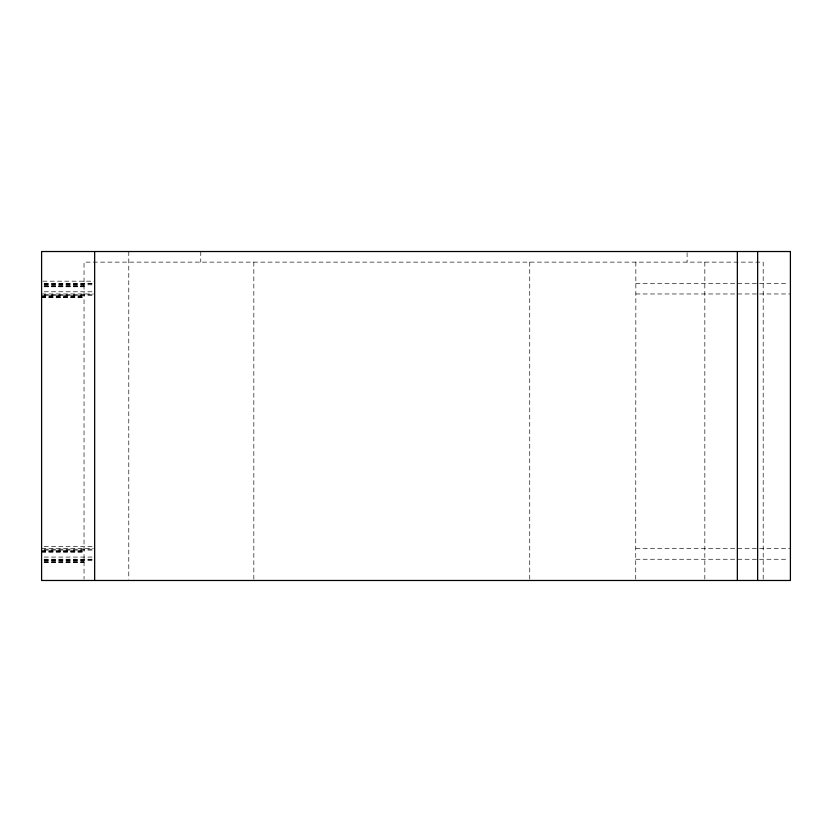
<?xml version="1.0" encoding="UTF-8"?>
<svg xmlns="http://www.w3.org/2000/svg" width="832" height="832" viewBox="0 0 832 832"><rect width="100%" height="100%" fill="white"/><g stroke="black" fill="none" stroke-linecap="round" stroke-linejoin="round"><path stroke-width="0.62" stroke-dasharray="4.16 3.12" d="M42.89 281.174L94.661 281.174M44.169 283.358L94.661 283.358M635.825 283.358L787.81 283.358M44.19 283.878L94.661 283.878M44.19 284.804L94.661 284.804M44.169 284.95L84.053 284.95M44.169 285.865L84.053 285.865M44.169 286.302L84.053 286.302M44.169 286.655L84.053 286.655M44.169 286.78L84.053 286.78M44.19 291.782L93.371 291.782M41.6 293.966L93.371 293.966M635.825 293.966L790.4 293.966M44.19 294.486L93.371 294.486M44.19 295.412L93.371 295.412M41.6 295.558L84.053 295.558M41.6 296.473L84.053 296.473M41.6 296.91L84.053 296.91M41.6 297.263L84.053 297.263M41.6 297.388L84.053 297.388M44.19 546.458L93.371 546.458M41.6 548.642L93.371 548.642M635.825 548.642L790.4 548.642M44.19 549.172L93.371 549.172M44.19 550.087L93.371 550.087M41.6 550.243L84.053 550.243M41.6 551.158L84.053 551.158M41.6 551.585L84.053 551.585M41.6 551.938L84.053 551.938M41.6 552.063L84.053 552.063M44.19 557.076L94.661 557.076M44.169 559.26L94.661 559.26M635.825 559.26L787.81 559.26M44.19 559.78L94.661 559.78M44.19 560.706L94.661 560.706M44.169 560.851L84.053 560.851M44.169 561.766L84.053 561.766M44.169 562.203L84.053 562.203M44.169 562.557L84.053 562.682M763.194 579.176L763.194 262.132L84.042 262.132L84.042 579.176M704.829 262.132L704.829 579.176M687.097 252.699L687.097 262.132M635.856 262.132L635.731 579.176M529.734 262.132L529.734 579.176M253.833 262.132L253.833 579.176M200.772 251.524L200.772 262.132M128.783 251.524L128.783 579.176"/><path stroke-width="1.25" d="M757.65 251.524L757.65 580.476M737.339 251.524L737.339 580.476M94.661 251.524L94.661 580.476M790.4 251.524L41.6 251.524L41.6 580.476L790.4 580.476L790.4 251.524"/></g></svg>
